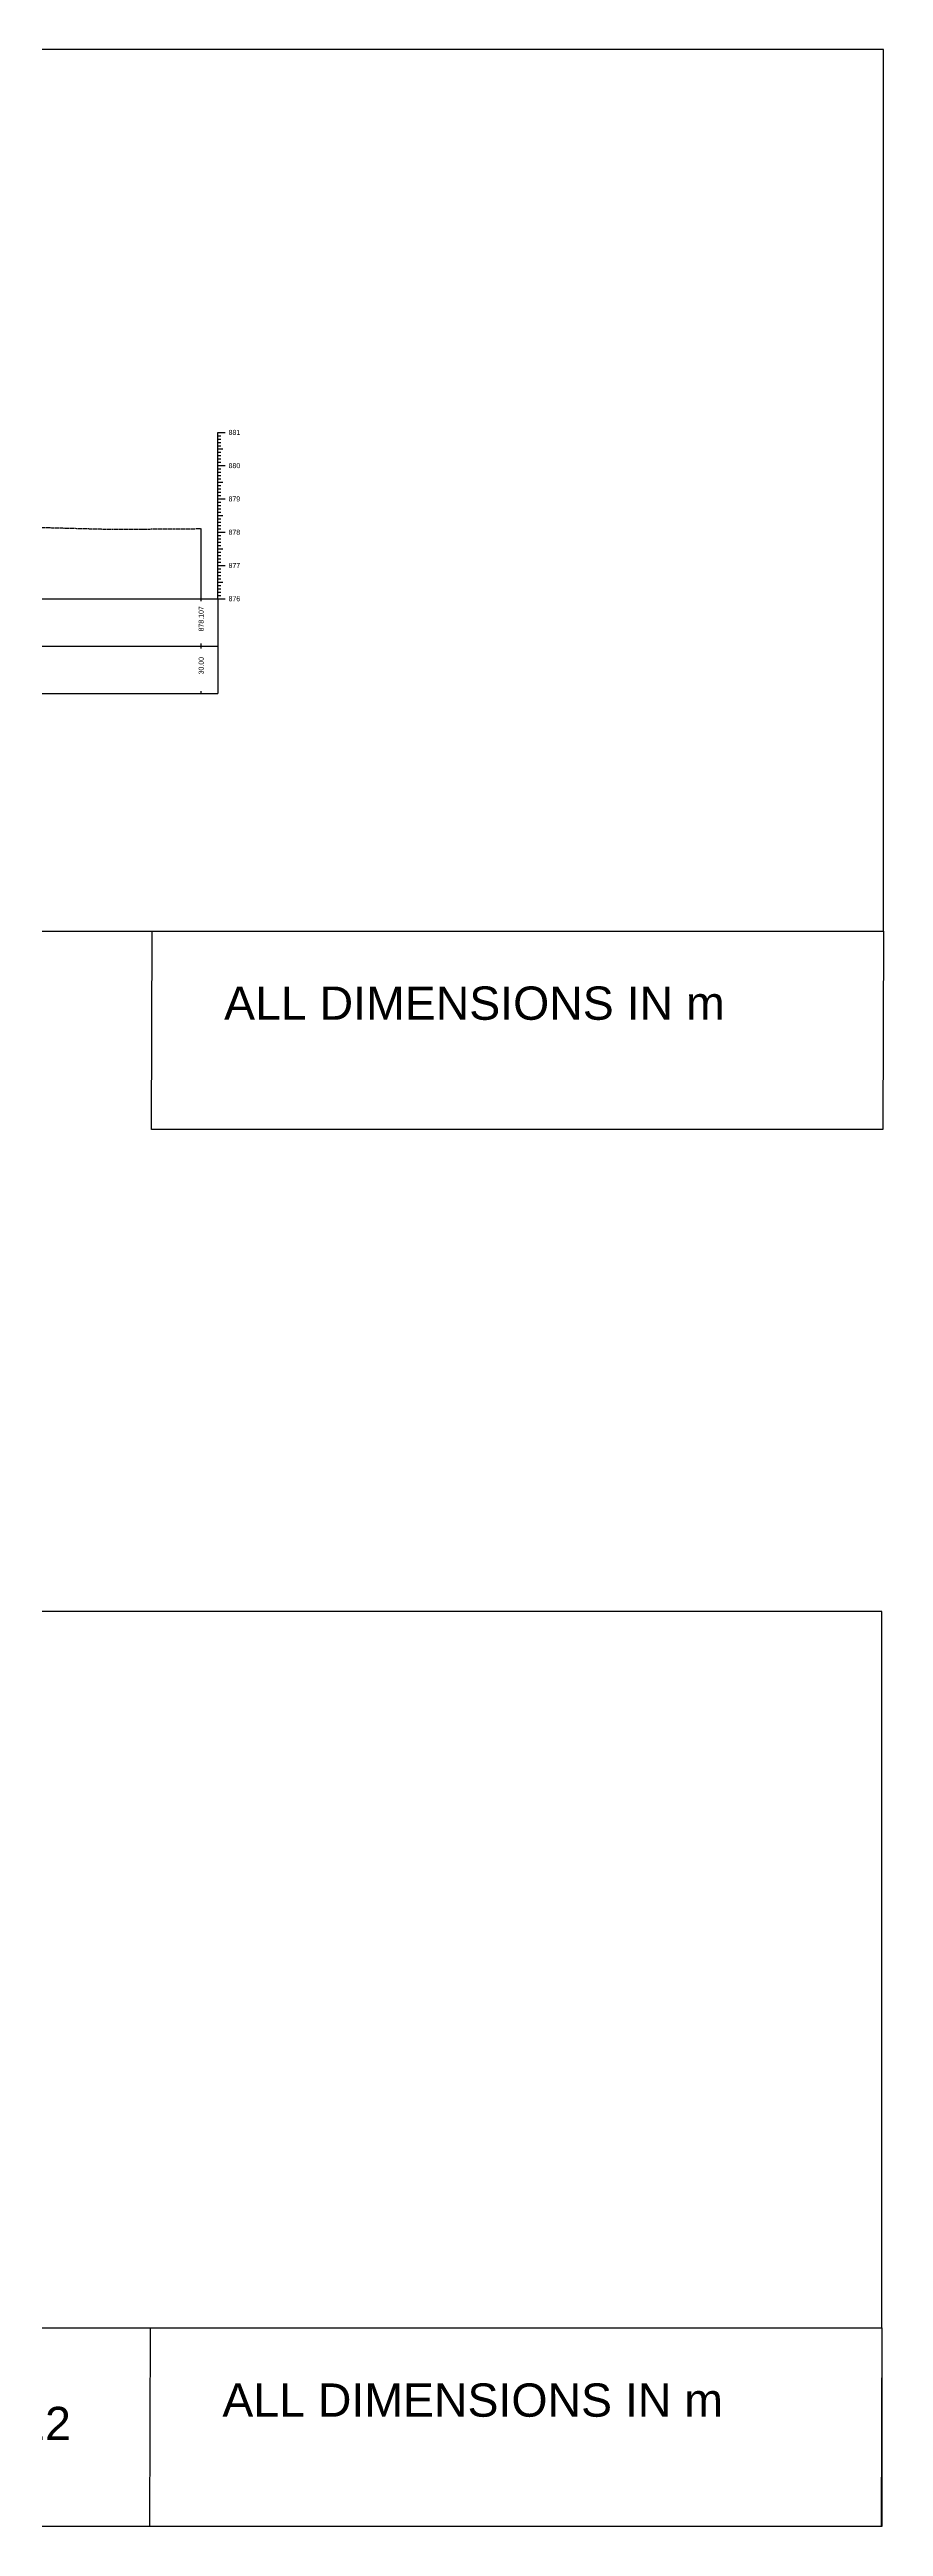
# Model space of a CAD drawing. Header units: millimetres. Extents: x 2640 to 12113, y 6003 to 13668.
# Drawn here: x 4026 to 4277, y 6031 to 6775 of the extents above; entities that cross this region are included whole.
import ezdxf
from ezdxf.enums import TextEntityAlignment as Align

# ---------------------------------------------------------------- set-up
doc = ezdxf.new("R2010")
doc.units = ezdxf.units.MM
doc.linetypes.add('HIDDEN', pattern=[0.375, 0.25, -0.125])
doc.layers.add('CS_Drawing', color=7, linetype='Continuous')
doc.layers.add('GL', color=3, linetype='HIDDEN')
doc.styles.get("Standard").update_dxf_attribs({"font": 'arial.ttf'})

msp = doc.modelspace()

# ---------------------------------------------------------------- linework, layer by layer
for points in [[(3527.196, 6510.497), (4277.196, 6510.497), (4277.196, 6775.419), (3527.196, 6775.419)], [(4057.196, 6510.497), (4277.196, 6510.497), (4277.045, 6450.838), (4057.045, 6450.838)], [(3526.679, 6090.655), (4276.679, 6090.655), (4276.679, 6305.957), (3526.679, 6305.957)], [(3526.679, 6090.655), (4276.679, 6090.655), (4276.679, 6030.996), (3526.679, 6030.996)], [(4056.679, 6090.655), (4276.679, 6090.655), (4276.528, 6030.996), (4056.528, 6030.996)]]:
    msp.add_lwpolyline(points, close=True)
at = {"layer": 'CS_Drawing'}
for p, q in [((4076.947, 6660.364), (4079.197, 6660.364)), ((4076.947, 6660.364), (4078.522, 6660.364)), ((4076.947, 6660.364), (4077.847, 6660.364)), ((4076.947, 6610.364), (4076.947, 6660.364)), ((4076.947, 6659.364), (4077.847, 6659.364)), ((4076.947, 6658.364), (4077.847, 6658.364)), ((4076.947, 6657.364), (4077.847, 6657.364)), ((4076.947, 6656.364), (4077.847, 6656.364)), ((4076.947, 6655.364), (4078.522, 6655.364)), ((4076.947, 6655.364), (4077.847, 6655.364)), ((4076.947, 6654.364), (4077.847, 6654.364)), ((4076.947, 6653.364), (4077.847, 6653.364)), ((4076.947, 6652.364), (4077.847, 6652.364)), ((4076.947, 6651.364), (4077.847, 6651.364)), ((4076.947, 6650.364), (4079.197, 6650.364)), ((4076.947, 6650.364), (4078.522, 6650.364)), ((4076.947, 6650.364), (4077.847, 6650.364)), ((4076.947, 6649.364), (4077.847, 6649.364)), ((4076.947, 6648.364), (4077.847, 6648.364)), ((4076.947, 6647.364), (4077.847, 6647.364)), ((4076.947, 6646.364), (4077.847, 6646.364)), ((4076.947, 6645.364), (4078.522, 6645.364)), ((4076.947, 6645.364), (4077.847, 6645.364)), ((4076.947, 6644.364), (4077.847, 6644.364)), ((4076.947, 6643.364), (4077.847, 6643.364)), ((4076.947, 6642.364), (4077.847, 6642.364)), ((4076.947, 6641.364), (4077.847, 6641.364)), ((4076.947, 6640.364), (4079.197, 6640.364)), ((4076.947, 6640.364), (4078.522, 6640.364)), ((4076.947, 6640.364), (4077.847, 6640.364)), ((4076.947, 6639.364), (4077.847, 6639.364)), ((4076.947, 6638.364), (4077.847, 6638.364)), ((4076.947, 6637.364), (4077.847, 6637.364)), ((4076.947, 6636.364), (4077.847, 6636.364)), ((4076.947, 6635.364), (4078.522, 6635.364)), ((4076.947, 6635.364), (4077.847, 6635.364)), ((4076.947, 6634.364), (4077.847, 6634.364)), ((4076.947, 6633.364), (4077.847, 6633.364)), ((4071.947, 6610.364), (4071.947, 6631.434)), ((4076.947, 6632.364), (4077.847, 6632.364)), ((4076.947, 6631.364), (4077.847, 6631.364)), ((4076.947, 6630.364), (4079.197, 6630.364)), ((4076.947, 6630.364), (4078.522, 6630.364)), ((4076.947, 6630.364), (4077.847, 6630.364)), ((4076.947, 6629.364), (4077.847, 6629.364)), ((4076.947, 6628.364), (4077.847, 6628.364)), ((4076.947, 6627.364), (4077.847, 6627.364)), ((4076.947, 6626.364), (4077.847, 6626.364)), ((4076.947, 6625.364), (4078.522, 6625.364)), ((4076.947, 6625.364), (4077.847, 6625.364)), ((4076.947, 6624.364), (4077.847, 6624.364)), ((4076.947, 6623.364), (4077.847, 6623.364)), ((4076.947, 6622.364), (4077.847, 6622.364)), ((4076.947, 6621.364), (4077.847, 6621.364)), ((4076.947, 6620.364), (4079.197, 6620.364)), ((4076.947, 6620.364), (4078.522, 6620.364)), ((4076.947, 6620.364), (4077.847, 6620.364)), ((4076.947, 6619.364), (4077.847, 6619.364)), ((4076.947, 6618.364), (4077.847, 6618.364)), ((4071.947, 6609.614), (4071.947, 6611.114)), ((4076.947, 6617.364), (4077.847, 6617.364)), ((4076.947, 6616.364), (4077.847, 6616.364)), ((4076.947, 6615.364), (4078.522, 6615.364)), ((4076.947, 6615.364), (4077.847, 6615.364)), ((4076.947, 6614.364), (4077.847, 6614.364)), ((4076.947, 6613.364), (4077.847, 6613.364)), ((4076.947, 6612.364), (4077.847, 6612.364)), ((4076.947, 6611.364), (4077.847, 6611.364)), ((3751.447, 6610.364), (4076.947, 6610.364)), ((4076.947, 6610.364), (4079.197, 6610.364)), ((4076.947, 6610.364), (4078.522, 6610.364)), ((4076.947, 6610.364), (4077.847, 6610.364)), ((4076.947, 6610.364), (4076.947, 6581.864)), ((3751.447, 6596.114), (4076.947, 6596.114)), ((3751.447, 6596.114), (4076.947, 6596.114)), ((4071.947, 6595.364), (4071.947, 6596.864)), ((3751.447, 6581.864), (4076.947, 6581.864)), ((4071.947, 6581.864), (4071.947, 6582.614))]:
    msp.add_line(p, q, dxfattribs=at)
at = {"layer": 'GL'}
msp.add_lwpolyline([(3756.447, 6644.164), (3756.548, 6645.304), (3759.084, 6646.344), (3765.635, 6645.444), (3771.946, 6643.454), (3803.755, 6646.284), (3877.98, 6638.224), (3924.722, 6634.404), (4045.286, 6631.234), (4071.947, 6631.434)], dxfattribs=at)

# ---------------------------------------------------------------- texts
at = {"char_height": 10, "attachment_point": 1}
for s, insert in [('ALL DIMENSIONS IN m', (4078.847, 6493.819)), ('BATCH:B12', (3956.691, 6066.95)), ('ALL DIMENSIONS IN m', (4078.33, 6073.977))]:
    msp.add_mtext_dynamic_manual_height_columns(s, width=240, gutter_width=500, heights=[0], dxfattribs=dict(at, insert=insert))
at = {"layer": 'CS_Drawing'}
for s, p in [('881', (4080.197, 6660.364)), ('880', (4080.197, 6650.364)), ('879', (4080.197, 6640.364)), ('878', (4080.197, 6630.364)), ('877', (4080.197, 6620.364)), ('876', (4080.197, 6610.364)), ('876', (4080.197, 6610.364))]:
    msp.add_text(s, height=1.5, dxfattribs=at).set_placement(p, align=Align.MIDDLE_LEFT)
for s, p in [('878.107', (4071.947, 6608.114)), ('30.00', (4071.947, 6592.864))]:
    msp.add_text(s, height=1.5, rotation=90, dxfattribs=at).set_placement(p, align=Align.MIDDLE_RIGHT)

doc.saveas('drawing.dxf')
